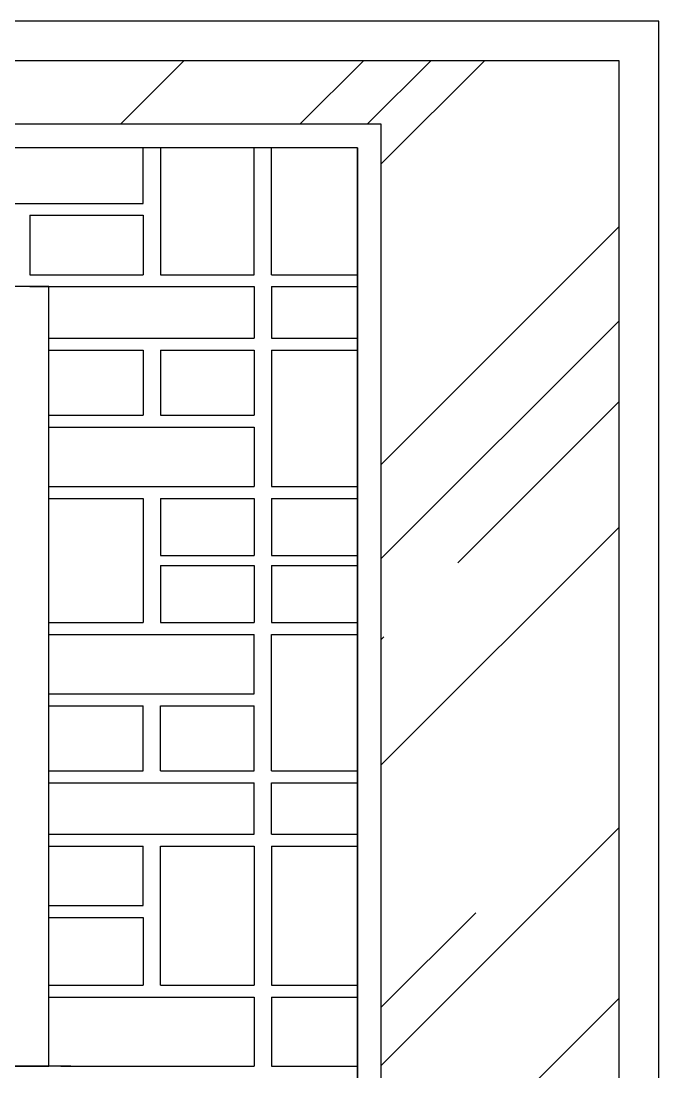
# Model space of a CAD drawing. Extents: x -747 to 1683, y 3278 to 5498.
# Drawn here: x 878 to 1683, y 4173 to 5498 of the extents above; entities that cross this region are included whole.
import ezdxf

# ---------------------------------------------------------------- set-up
doc = ezdxf.new("R2010")
doc.units = 0
doc.header["$MEASUREMENT"] = 0
for name, color, linetype in [('3', 3, 'CONTINUOUS'), ('4', 4, 'CONTINUOUS'), ('7', 7, 'CONTINUOUS'), ('BH', 3, 'CONTINUOUS')]:
    doc.layers.add(name, color=color, linetype=linetype)

msp = doc.modelspace()

# ---------------------------------------------------------------- hatches: boundary and pattern name
at = {"layer": 'BH'}
h = msp.add_hatch(dxfattribs=at)
h.set_pattern_fill('AR-RROOF', color=256, scale=400, angle=45, style=0)
h.set_pattern_definition([(45, (36.64, 130.4), (339.41, 905.097), [6000, -800, 2000, -400]), (45, (271.4, 648), (-659.024, 93.34), [1200, -132, 2400, -300]), (45, (-62.35, 512.25), (1281.277, 1660.287), [3200, -560, 1600, -400])])
h.paths.add_polyline_path([(-697.5, 3628.4), (1632.5, 3628.4), (1632.5, 5448.4), (-697.5, 5448.4)])
h.paths.add_polyline_path([(-397.5, 3708.4), (1332.5, 3708.4), (1332.5, 5368.4), (-397.5, 5368.4)], flags=16)

# ---------------------------------------------------------------- linework, layer by layer
at = {"layer": '3', "linetype": 'CONTINUOUS'}
for p, q in [((1032.2, 5268.4), (1032.2, 5338.4)), ((1054.3, 5338.4), (1054.3, 5178.4)), ((1172.1, 5178.4), (1172.1, 5338.4)), ((1194.2, 5178.4), (1194.2, 5338.4)), ((749.5, 5268.4), (1032.2, 5268.4)), ((889.4, 5253.4), (889.4, 5178.4)), ((889.4, 5253.4), (1032.2, 5253.4)), ((1032.2, 5253.4), (1032.2, 5178.4)), ((889.4, 5178.4), (1032.2, 5178.4)), ((1054.3, 5178.4), (1172.1, 5178.4)), ((1194.2, 5178.4), (1302.5, 5178.4)), ((889.4, 5163.4), (1172.1, 5163.4)), ((1172.1, 5163.4), (1172.1, 5098.4)), ((1194.2, 5163.4), (1302.5, 5163.4)), ((1194.2, 5163.4), (1194.2, 5098.4)), ((913.4, 5098.4), (1172.1, 5098.4)), ((1194.2, 5098.4), (1302.5, 5098.4)), ((913.4, 5083.4), (1032.2, 5083.4)), ((1032.2, 5083.4), (1032.2, 5001.4)), ((1054.3, 5083.4), (1172.1, 5083.4)), ((1054.3, 5083.4), (1054.3, 5001.4)), ((1172.1, 5083.4), (1172.1, 5001.4)), ((1194.2, 5083.4), (1194.2, 4911.4)), ((1194.2, 5083.4), (1302.5, 5083.4)), ((913.4, 5001.4), (1032.2, 5001.4)), ((1054.3, 5001.4), (1172.1, 5001.4)), ((913.4, 4986.4), (1172.1, 4986.4)), ((1172.1, 4986.4), (1172.1, 4911.4)), ((913.4, 4911.4), (1172.1, 4911.4)), ((1194.2, 4911.4), (1302.5, 4911.4)), ((913.4, 4896.4), (1032.2, 4896.4)), ((1032.2, 4896.4), (1032.2, 4739.7)), ((1054.3, 4896.4), (1172.1, 4896.4)), ((1054.3, 4896.4), (1054.3, 4824.4)), ((1172.1, 4896.4), (1172.1, 4824.4)), ((1194.2, 4896.4), (1302.5, 4896.4)), ((1194.2, 4896.4), (1194.2, 4824.4)), ((1054.3, 4824.4), (1172.1, 4824.4)), ((1054.3, 4811.7), (1172.1, 4811.7)), ((1054.3, 4811.7), (1054.3, 4739.7)), ((1172.1, 4811.7), (1172.1, 4739.7)), ((1194.2, 4824.4), (1302.5, 4824.4)), ((1194.2, 4811.7), (1302.5, 4811.7)), ((1194.2, 4811.7), (1194.2, 4739.7)), ((913.4, 4739.7), (1032.2, 4739.7)), ((1054.3, 4739.7), (1172.1, 4739.7)), ((1194.2, 4739.7), (1302.5, 4739.7)), ((913.4, 4724.7), (1172.1, 4724.7)), ((1172.1, 4649.7), (1172.1, 4724.7)), ((1194.2, 4552.7), (1194.2, 4724.7)), ((1194.2, 4724.7), (1302.5, 4724.7)), ((913.4, 4649.7), (1172.1, 4649.7)), ((913.4, 4634.7), (1032.2, 4634.7)), ((1032.2, 4552.7), (1032.2, 4634.7)), ((1054.3, 4634.7), (1172.1, 4634.7)), ((1054.3, 4552.7), (1054.3, 4634.7)), ((1172.1, 4552.7), (1172.1, 4634.7)), ((913.4, 4552.7), (1032.2, 4552.7)), ((1054.3, 4552.7), (1172.1, 4552.7)), ((1194.2, 4552.7), (1302.5, 4552.7)), ((913.4, 4537.7), (1172.1, 4537.7)), ((1172.1, 4472.7), (1172.1, 4537.7)), ((1194.2, 4537.7), (1302.5, 4537.7)), ((1194.2, 4472.7), (1194.2, 4537.7)), ((913.4, 4472.7), (1172.1, 4472.7)), ((1194.2, 4472.7), (1302.5, 4472.7)), ((913.4, 4457.7), (1032.2, 4457.7)), ((1032.2, 4382.7), (1032.2, 4457.7)), ((1054.3, 4282.4), (1054.3, 4457.7)), ((1054.3, 4457.7), (1172.1, 4457.7)), ((1172.1, 4457.7), (1172.1, 4282.4)), ((1194.2, 4457.7), (1194.2, 4282.4)), ((1194.2, 4457.7), (1302.5, 4457.7)), ((913.4, 4382.7), (1032.2, 4382.7)), ((913.4, 4367.7), (1032.2, 4367.7)), ((1032.2, 4367.7), (1032.2, 4282.4)), ((913.4, 4282.4), (1032.2, 4282.4)), ((1054.3, 4282.4), (1172.1, 4282.4)), ((1194.2, 4282.4), (1302.5, 4282.4)), ((913.4, 4267.4), (1172.1, 4267.4)), ((1172.1, 4267.4), (1172.1, 4180.4)), ((1194.2, 4267.4), (1194.2, 4180.4)), ((1194.2, 4267.4), (1302.5, 4267.4)), ((940.9, 4180.4), (-232.8, 4180.4)), ((928.5, 4180.4), (1172.1, 4180.4)), ((1194.2, 4180.4), (1302.5, 4180.4))]:
    msp.add_line(p, q, dxfattribs=at)
at = {"layer": '3', "color": 3, "linetype": 'CONTINUOUS'}
msp.add_line((1302.5, 5338.4), (1302.5, 3738.4), dxfattribs=at)
at = {"layer": '4'}
for p, q in [((1682.5, 5498.4), (-747.5, 5498.4)), ((1682.5, 3278.4), (1682.5, 5498.4))]:
    msp.add_line(p, q, dxfattribs=at)
at = {"layer": '7', "linetype": 'CONTINUOUS'}
for q in [(-367.5, 5338.4), (1302.5, 3738.4)]:
    msp.add_line((1302.5, 5338.4), q, dxfattribs=at)
at = {"layer": '7'}
for points in [[(-697.5, 3628.4), (1632.5, 3628.4), (1632.5, 5448.4), (-697.5, 5448.4)], [(-397.5, 3708.4), (1332.5, 3708.4), (1332.5, 5368.4), (-397.5, 5368.4)], [(-367.5, 3738.4), (1302.5, 3738.4), (1302.5, 5338.4), (-367.5, 5338.4)], [(23.4, 4180.4), (913.4, 4180.4), (913.4, 5163.4), (23.4, 5163.4)], [(23.4, 4180.4), (913.4, 4180.4), (913.4, 5163.4), (23.4, 5163.4)]]:
    msp.add_lwpolyline(points, close=True, dxfattribs=at)

doc.saveas('drawing.dxf')
